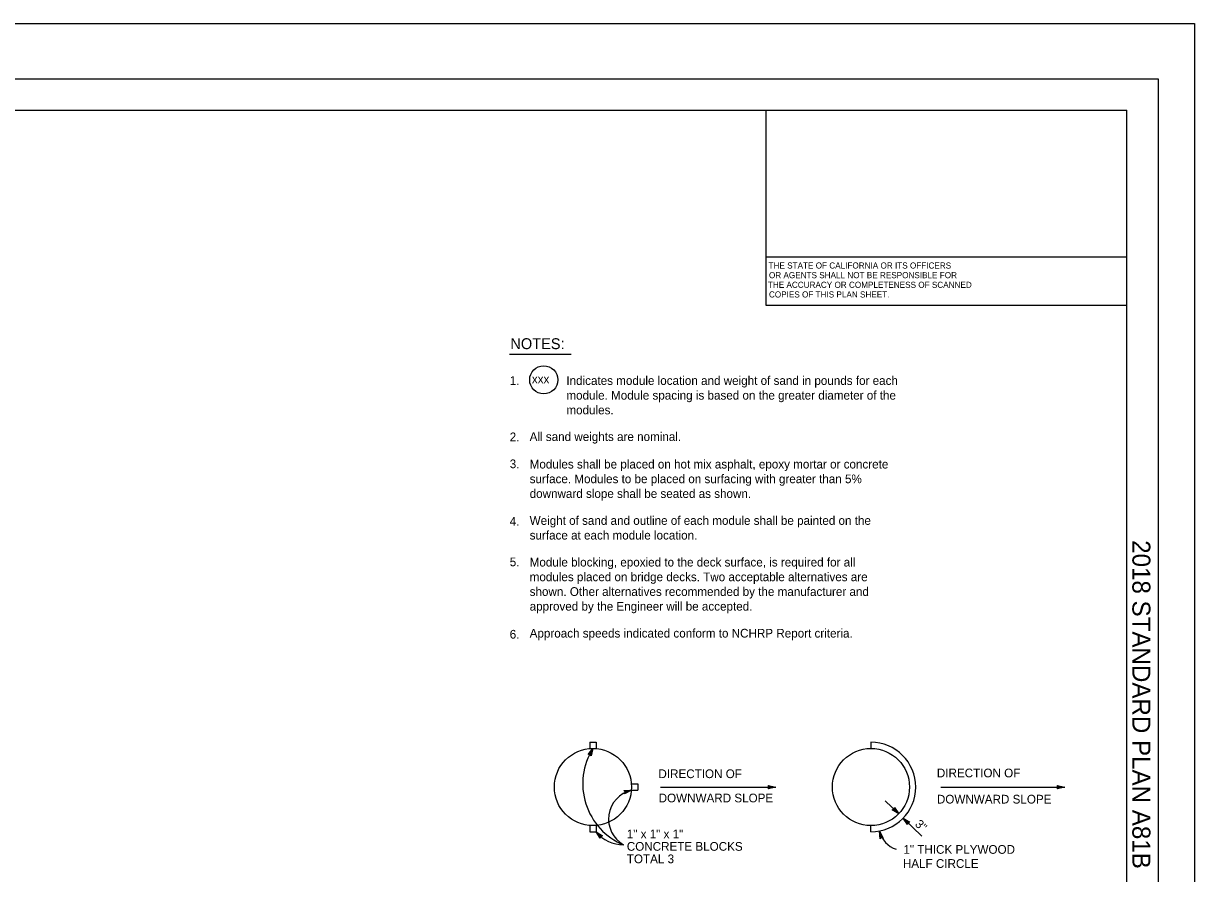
# Model space of a CAD drawing. Extents: x -894 to 866, y -476 to 714.
# Drawn here: x -75 to 866, y 31 to 714 of the extents above; entities that cross this region are included whole.
import ezdxf

# ---------------------------------------------------------------- set-up
doc = ezdxf.new("R2010")
doc.units = 0
for name, color, linetype in [('10 Sheet Format', 7, 'Continuous'), ('56 Stage 3 Anno', 7, 'Continuous'), ('57 Undefined', 7, 'Continuous'), ('60 Nongeo Data', 7, 'Continuous')]:
    doc.layers.add(name, color=color, linetype=linetype)

msp = doc.modelspace()

# ---------------------------------------------------------------- linework, layer by layer
at = {"layer": '10 Sheet Format'}
for p, q in [((836.58, 668.95), (836.58, 668.95)), ((-813.45, 643.96), (811.55, 643.96)), ((521.54, 487.05), (521.54, 643.95)), ((811.55, -406.04), (811.55, 643.96)), ((811.55, 525.88), (521.54, 525.88)), ((811.53, 487.05), (521.54, 487.05))]:
    msp.add_line(p, q, dxfattribs=at)
for points in [[(-894.04, 713.56), (865.96, 713.56), (865.96, -476.44), (-894.04, -476.44)], [(-863.43, 668.96), (836.57, 668.96), (836.57, -431.04), (-863.43, -431.04)], [(-863.43, 668.96), (836.57, 668.96), (836.57, -431.04), (-863.43, -431.04)]]:
    msp.add_lwpolyline(points, close=True, dxfattribs=at)
at = {"layer": '56 Stage 3 Anno'}
for p, q in [((378.63, 126.24), (382.44, 131.06)), ((380.18, 126.38), (378.63, 126.24)), ((378.63, 126.24), (378.63, 126.24)), ((379.04, 126.28), (381.84, 129.82)), ((379.47, 126.33), (381.24, 128.57)), ((379.86, 126.34), (380.64, 127.33)), ((381.03, 125.08), (380.18, 126.38)), ((380.64, 127.33), (380.35, 126.13)), ((381.24, 128.57), (380.57, 125.76)), ((381.84, 129.81), (380.81, 125.45)), ((382.44, 131.06), (381.03, 125.08)), ((381.03, 125.08), (381.03, 125.08)), ((382.44, 131.06), (382.44, 131.06)), ((407.2, 97.21), (413.34, 97.56)), ((408.34, 96.14), (407.2, 97.21)), ((407.2, 97.21), (407.2, 97.21)), ((407.51, 96.92), (412.01, 97.19)), ((407.83, 96.64), (410.68, 96.81)), ((413.34, 97.56), (407.93, 94.64)), ((407.93, 94.64), (408.34, 96.14)), ((407.93, 94.64), (407.93, 94.64)), ((412, 97.18), (408.06, 95.05)), ((408.09, 96.36), (409.35, 96.43)), ((410.68, 96.81), (408.13, 95.43)), ((409.35, 96.43), (408.26, 95.84)), ((413.34, 97.56), (413.34, 97.56)), ((436.85, 100.06), (529.34, 100.06)), ((524.14, 100.06), (523.34, 101.4)), ((523.34, 101.4), (523.34, 101.4)), ((523.34, 101.4), (529.34, 100.06)), ((529.34, 100.06), (523.34, 98.73)), ((523.34, 98.73), (524.14, 100.06)), ((523.34, 98.73), (523.34, 98.73)), ((523.55, 101.05), (527.96, 100.06)), ((527.95, 100.06), (523.57, 99.09)), ((526.58, 100.07), (523.75, 99.44)), ((523.79, 100.69), (526.58, 100.07)), ((523.96, 100.34), (525.19, 100.07)), ((525.19, 100.07), (523.99, 99.8)), ((529.34, 100.06), (529.34, 100.06)), ((661.92, 100.06), (761.57, 100.06)), ((756.37, 100.06), (755.57, 101.4)), ((755.57, 101.4), (755.57, 101.4)), ((755.57, 101.4), (761.57, 100.06)), ((761.57, 100.06), (755.57, 98.73)), ((755.57, 98.73), (756.37, 100.06)), ((755.57, 98.73), (755.57, 98.73)), ((755.79, 101.05), (760.19, 100.06)), ((760.18, 100.06), (755.8, 99.09)), ((758.81, 100.07), (755.98, 99.44)), ((756.02, 100.69), (758.81, 100.07)), ((756.2, 100.34), (757.43, 100.07)), ((757.43, 100.07), (756.22, 99.8)), ((761.57, 100.06), (761.57, 100.06)), ((628.19, 78.56), (617.43, 88.93)), ((622.95, 81.76), (624.45, 82.17)), ((628.19, 78.56), (622.95, 81.76)), ((622.95, 81.76), (622.95, 81.76)), ((627.19, 79.52), (623.37, 81.86)), ((626.21, 80.48), (623.74, 81.98)), ((625.21, 81.43), (624.16, 82.08)), ((624.45, 82.17), (624.8, 83.69)), ((624.52, 82.49), (625.21, 81.43)), ((624.63, 82.86), (626.21, 80.48)), ((624.71, 83.28), (627.2, 79.52)), ((624.8, 83.69), (624.8, 83.69)), ((624.8, 83.69), (628.19, 78.56)), ((628.19, 78.56), (628.19, 78.56)), ((646.74, 60.7), (631.8, 75.09)), ((635.19, 69.96), (631.8, 75.09)), ((631.8, 75.09), (631.8, 75.09)), ((631.8, 75.09), (637.04, 71.88)), ((635.28, 70.37), (632.79, 74.13)), ((632.8, 74.13), (636.62, 71.79)), ((635.36, 70.79), (633.78, 73.17)), ((633.78, 73.17), (636.25, 71.66)), ((635.47, 71.16), (634.78, 72.21)), ((634.78, 72.21), (635.84, 71.57)), ((635.54, 71.48), (635.19, 69.96)), ((635.19, 69.96), (635.19, 69.96)), ((637.04, 71.88), (635.54, 71.48)), ((637.04, 71.88), (637.04, 71.88)), ((388.26, 58.89), (384.94, 64.06)), ((384.94, 64.06), (384.94, 64.06)), ((384.94, 64.06), (390.14, 60.79)), ((388.36, 59.3), (385.92, 63.09)), ((385.93, 63.09), (389.72, 60.7)), ((388.44, 59.72), (386.9, 62.12)), ((386.9, 62.12), (389.35, 60.58)), ((388.56, 60.09), (387.88, 61.15)), ((387.88, 61.15), (388.93, 60.49)), ((388.63, 60.41), (388.26, 58.89)), ((388.26, 58.89), (388.26, 58.89)), ((390.14, 60.79), (388.63, 60.41)), ((390.14, 60.79), (390.14, 60.79)), ((613.19, 58.35), (612.87, 64.48)), ((612.87, 64.48), (612.87, 64.48)), ((612.87, 64.48), (615.77, 59.06)), ((614.27, 59.48), (613.19, 58.35)), ((613.19, 58.35), (613.19, 58.35)), ((613.48, 58.65), (613.24, 63.16)), ((613.25, 63.15), (615.36, 59.19)), ((613.76, 58.97), (613.61, 61.82)), ((613.61, 61.82), (614.98, 59.27)), ((614.05, 59.23), (613.98, 60.49)), ((613.98, 60.49), (614.57, 59.4)), ((615.77, 59.06), (614.27, 59.48)), ((615.77, 59.06), (615.77, 59.06))]:
    msp.add_line(p, q, dxfattribs=at)
for centre, radius, start, end in [((427.36, 102.72), 53.11, 147.74374, 247.57062), ((418.92, 74.35), 23.87, 103.52095, 240.29694), ((407.08, 82.31), 28.69, 219.49368, 270.02015), ((631.97, 68.79), 19.57, 192.70092, 252.46032)]:
    msp.add_arc(centre, radius, start, end, dxfattribs=at)
at = {"layer": '57 Undefined'}
msp.add_line((315.43, 447.82), (365.03, 447.82), dxfattribs=at)
msp.add_circle((342.93, 427.22), 11.31, dxfattribs=at)
at = {"layer": '60 Nongeo Data'}
for p, q in [((379.94, 136.06), (384.94, 136.06)), ((379.94, 136.06), (379.94, 130.96)), ((384.94, 136.06), (384.94, 130.96)), ((605.87, 136.06), (605.87, 131.06)), ((413.34, 102.56), (418.44, 102.56)), ((413.34, 97.56), (418.44, 97.56)), ((418.44, 102.56), (418.44, 97.56)), ((379.94, 69.16), (379.94, 64.06)), ((384.94, 69.16), (384.94, 64.06)), ((605.87, 64.06), (605.87, 69.06)), ((379.94, 64.06), (384.94, 64.06))]:
    msp.add_line(p, q, dxfattribs=at)
for centre in [(382.44, 100.06), (605.87, 100.06)]:
    msp.add_circle(centre, 31, dxfattribs=at)
msp.add_arc((605.87, 100.06), 36, 270, 90, dxfattribs=at)

# ---------------------------------------------------------------- texts
at = {"layer": '10 Sheet Format'}
for s, p in [('THE STATE OF CALIFORNIA OR ITS OFFICERS', (523.63, 516.63)), ('OR AGENTS SHALL NOT BE RESPONSIBLE FOR', (523.91, 508.88)), ('THE ACCURACY OR COMPLETENESS OF SCANNED', (523.05, 501.13)), ('COPIES OF THIS PLAN SHEET.', (523.91, 493.38))]:
    msp.add_text(s, height=4.9, dxfattribs=at).set_placement(p)
msp.add_text('2018 STANDARD PLAN A81B', height=14.5, rotation=270, dxfattribs=at).set_placement((815.94, 298.4))
at = {"layer": '57 Undefined'}
for s, height, p in [('NOTES:', 8.75, (316.12, 451.89)), ('1.', 7, (315.59, 423.14)), ('xxx', 7, (333.38, 424.37)), ('Indicates module location and weight of sand in pounds for each', 7, (361.11, 423.14)), ('module. Module spacing is based on the greater diameter of the', 7, (361.11, 411.33)), ('modules.', 7, (361.11, 399.52)), ('2.', 7, (315.59, 377.87)), ('All sand weights are nominal.', 7, (331.59, 378.1)), ('3.', 7, (315.59, 356.21)), ('Modules shall be placed on hot mix asphalt, epoxy mortar or concrete', 7, (331.61, 355.97)), ('surface. Modules to be placed on surfacing with greater than 5%', 7, (331.61, 344.16)), ('downward slope shall be seated as shown.', 7, (331.61, 332.35)), ('4.', 7, (315.59, 310.14)), ('Weight of sand and outline of each module shall be painted on the', 7, (331.61, 310.7)), ('surface at each module location.', 7, (331.61, 298.89)), ('5.', 7, (315.59, 277.47)), ('Module blocking, epoxied to the deck surface, is required for all', 7, (331.61, 277.23)), ('modules placed on bridge decks. Two acceptable alternatives are', 7, (331.61, 265.42)), ('shown. Other alternatives recommended by the manufacturer and', 7, (331.61, 253.61)), ('approved by the Engineer will be accepted.', 7, (331.61, 241.8)), ('6.', 7, (315.59, 219.31)), ('Approach speeds indicated conform to NCHRP Report criteria.', 7, (331.61, 220.15)), ('DIRECTION OF ', 7, (435.08, 107.23)), ('DIRECTION OF ', 7, (658.84, 107.86)), ('DOWNWARD SLOPE', 7, (435.28, 87.75)), ('DOWNWARD SLOPE', 7, (658.89, 86.81)), ('1" x 1" x 1"', 7, (409.68, 58.87)), ('CONCRETE BLOCKS', 7, (409.68, 48.87)), ('1" THICK PLYWOOD', 7, (631.99, 46.43)), ('TOTAL 3', 7, (409.68, 38.87)), ('HALF CIRCLE', 7, (631.54, 35.12))]:
    msp.add_text(s, height=height, dxfattribs=at).set_placement(p)
msp.add_text('3"', height=7, rotation=316.40166, dxfattribs=at).set_placement((640.72, 69.56))

doc.saveas('drawing.dxf')
